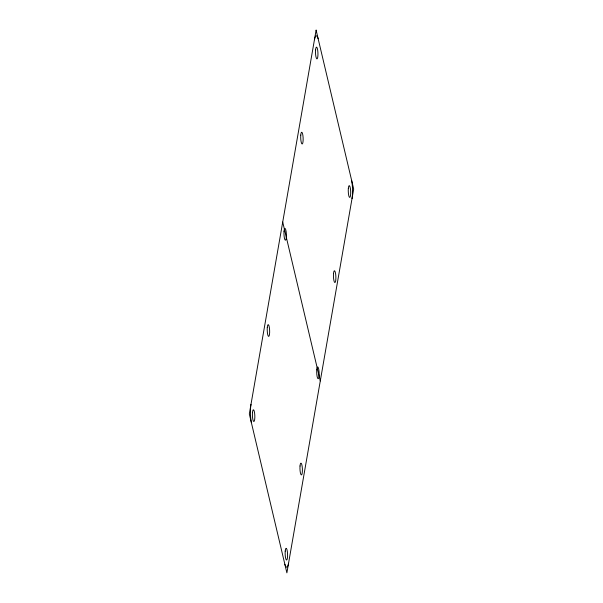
<?xml version="1.0" encoding="UTF-8"?>
<svg xmlns="http://www.w3.org/2000/svg" width="603" height="603" viewBox="0 0 603 603"><rect width="100%" height="100%" fill="white"/><g stroke="black" fill="none" stroke-linecap="round" stroke-linejoin="round"><path stroke-width="0.9" d="M282.717 222.047L320.283 380.953M351.655 180.493A13.944 2.857 87.7 0 1 352.016 198.636M288.551 563.27A13.944 2.857 87.7 0 1 284.857 564.287M314.449 39.73A13.944 2.857 87.7 0 1 318.143 38.713M251.345 422.507A13.944 2.857 87.7 0 1 250.984 404.364M316.115 30.15L249.318 413.944L286.885 572.85L353.682 189.056L316.115 30.15M316.771 369.797A5.894 1.206 87.7 0 0 318.128 378.722A5.894 1.206 87.7 0 0 318.866 369.971A5.894 1.206 87.7 0 0 316.771 369.797M285.211 551.112A5.894 1.206 87.7 0 0 286.568 560.036A5.894 1.206 87.7 0 0 287.307 551.285A5.894 1.206 87.7 0 0 285.211 551.112M300.023 465.998A5.894 1.206 87.7 0 0 301.379 474.93A5.894 1.206 87.7 0 0 302.126 466.179A5.894 1.206 87.7 0 0 300.023 465.998M348.323 188.483A5.894 1.206 87.7 0 0 349.68 197.407A5.894 1.206 87.7 0 0 350.426 188.664A5.894 1.206 87.7 0 0 348.323 188.483M333.512 273.596A5.894 1.206 87.7 0 0 334.869 282.521A5.894 1.206 87.7 0 0 335.615 273.77A5.894 1.206 87.7 0 0 333.512 273.596M284.028 231.281A5.894 1.206 87.7 0 0 285.385 240.213A5.894 1.206 87.7 0 0 286.124 231.462A5.894 1.206 87.7 0 0 284.028 231.281M252.469 412.595A5.894 1.206 87.7 0 0 253.825 421.52A5.894 1.206 87.7 0 0 254.564 412.776A5.894 1.206 87.7 0 0 252.469 412.595M267.28 327.489A5.894 1.206 87.7 0 0 268.637 336.414A5.894 1.206 87.7 0 0 269.383 327.663A5.894 1.206 87.7 0 0 267.28 327.489M315.58 49.974A5.894 1.206 87.7 0 0 316.937 58.898A5.894 1.206 87.7 0 0 317.683 50.147A5.894 1.206 87.7 0 0 315.58 49.974M300.769 135.08A5.894 1.206 87.7 0 0 302.126 144.004A5.894 1.206 87.7 0 0 302.872 135.253A5.894 1.206 87.7 0 0 300.769 135.08"/></g></svg>
